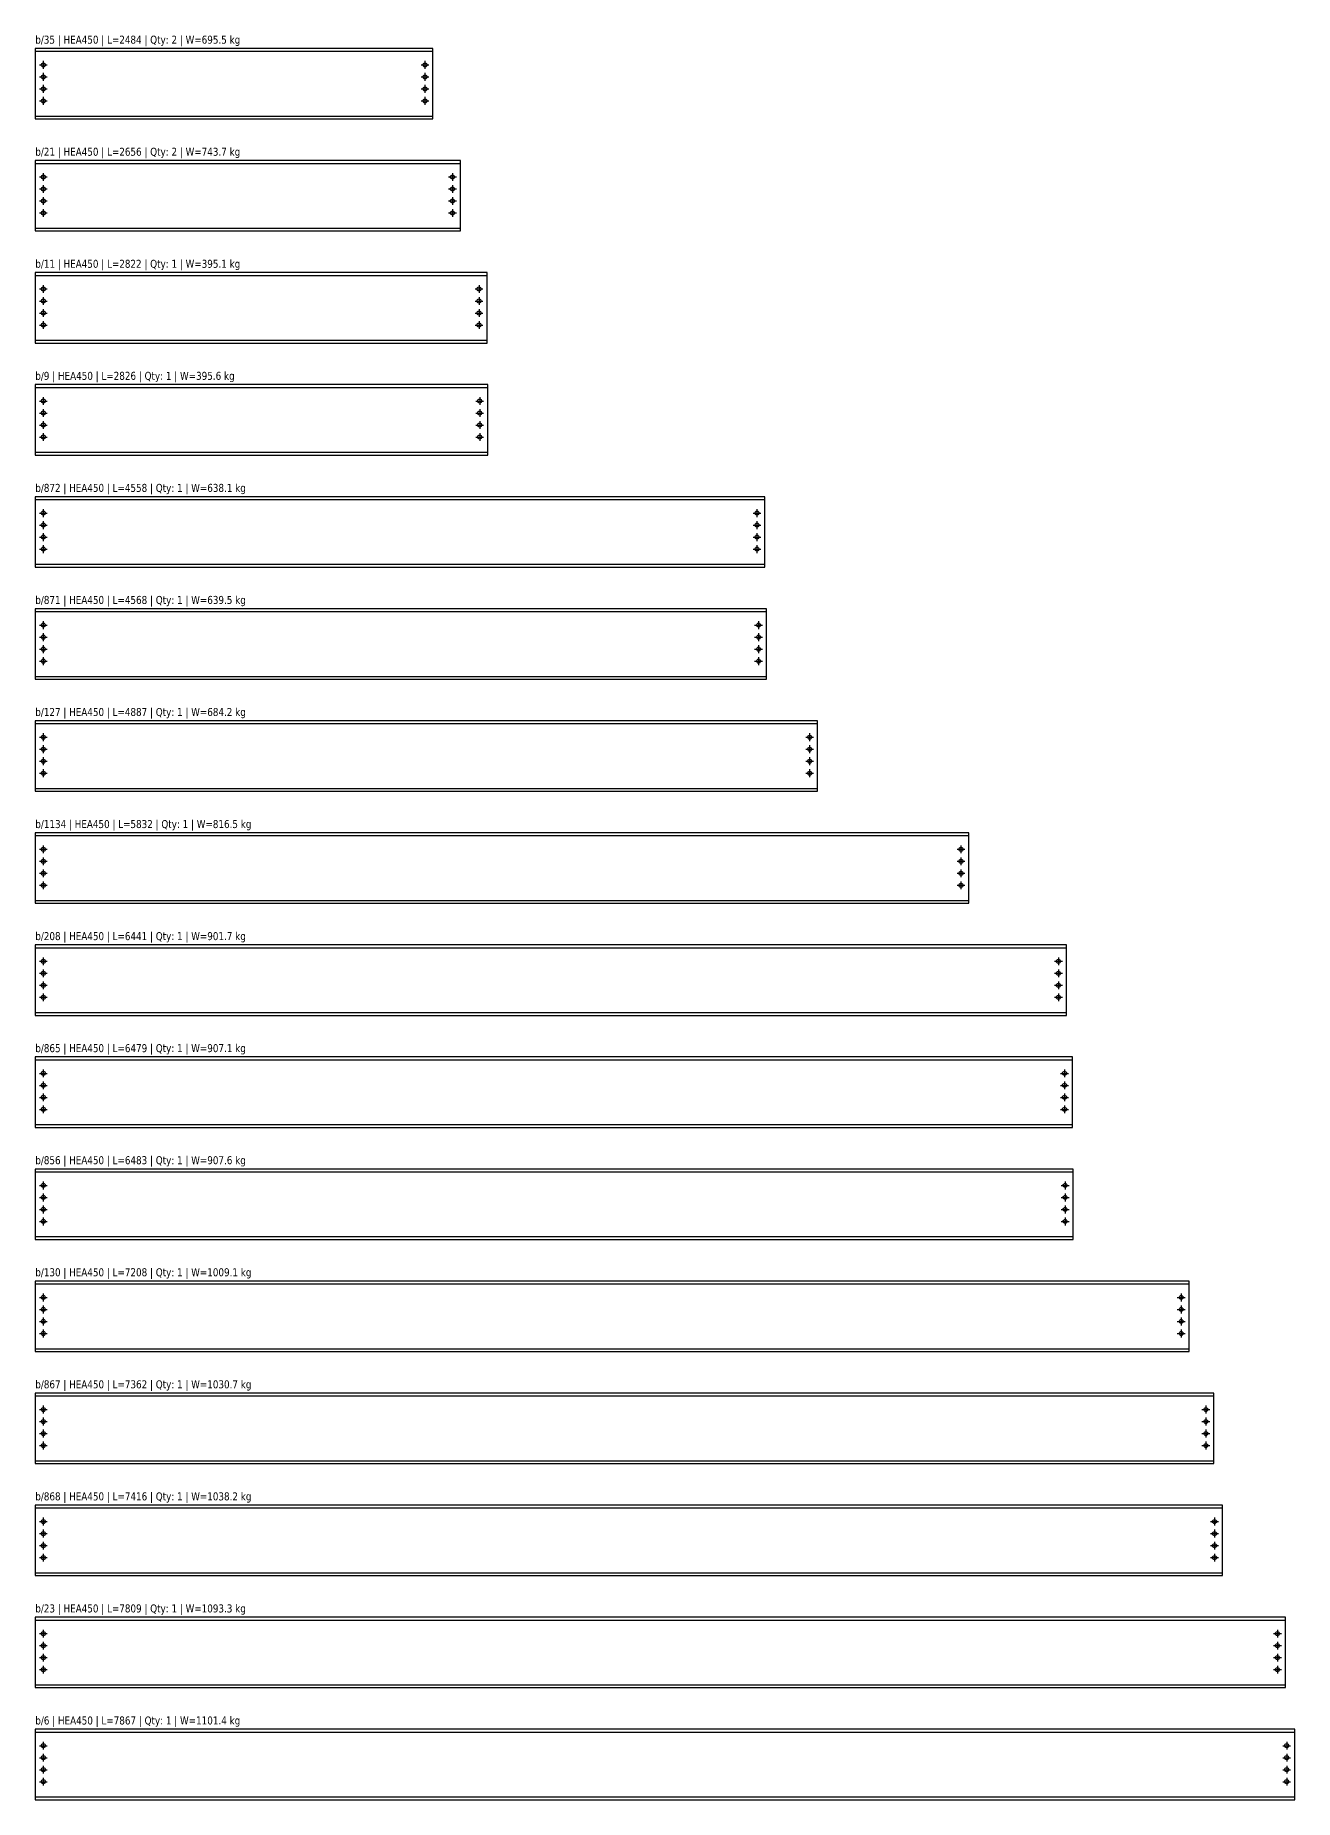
# Model space of a CAD drawing. Header units: millimetres. Extents: x 0 to 240831, y 0 to 45222.
# Drawn here: x 0 to 7867, y 23000 to 34022 of the extents above; entities that cross this region are included whole.
import ezdxf
from ezdxf.enums import TextEntityAlignment as Align

# ---------------------------------------------------------------- set-up
doc = ezdxf.new("R2010")
doc.units = ezdxf.units.MM
doc.header["$LTSCALE"] = 1000
for name, color, linetype in [('HEA450', 2, 'Continuous'), ('PERFORACIONES', 1, 'Continuous'), ('TXT_GEN', 3, 'Continuous')]:
    doc.layers.add(name, color=color, linetype=linetype)
doc.styles.add('VERDNA', font='verdana.ttf', dxfattribs={"width": 0.8})

# ---------------------------------------------------------------- blocks, each defined once
blk = doc.blocks.new('d25')
at = {"layer": 'PERFORACIONES', "linetype": 'ByBlock'}
for p, q in [((-24.5, 0), (24.5, 0)), ((0, 24.5), (0, -24.5))]:
    blk.add_line(p, q, dxfattribs=at)
blk.add_circle((0, 0), 12.5, dxfattribs=at)

msp = doc.modelspace()

# ---------------------------------------------------------------- linework, layer by layer
at = {"layer": 'HEA450'}
for p, q in [((0, 33922.5), (2484, 33922.5)), ((0, 33517.5), (2484, 33517.5)), ((0, 33222.5), (2656, 33222.5)), ((0, 32817.5), (2656, 32817.5)), ((0, 32522.5), (2822, 32522.5)), ((0, 32117.5), (2822, 32117.5)), ((0, 31822.5), (2826, 31822.5)), ((0, 31417.5), (2826, 31417.5)), ((0, 31122.5), (4558, 31122.5)), ((0, 30717.5), (4558, 30717.5)), ((0, 30422.5), (4568, 30422.5)), ((0, 30017.5), (4568, 30017.5)), ((0, 29722.5), (4887, 29722.5)), ((0, 29317.5), (4887, 29317.5)), ((0, 29022.5), (5832, 29022.5)), ((0, 28617.5), (5832, 28617.5)), ((0, 28322.5), (6441, 28322.5)), ((0, 27917.5), (6441, 27917.5)), ((0, 27622.5), (6479, 27622.5)), ((0, 27217.5), (6479, 27217.5)), ((0, 26922.5), (6483, 26922.5)), ((0, 26517.5), (6483, 26517.5)), ((0, 26222.5), (7208, 26222.5)), ((0, 25817.5), (7208, 25817.5)), ((0, 25522.5), (7362, 25522.5)), ((0, 25117.5), (7362, 25117.5)), ((0, 24822.5), (7416, 24822.5)), ((0, 24417.5), (7416, 24417.5)), ((0, 24122.5), (7809, 24122.5)), ((0, 23717.5), (7809, 23717.5)), ((0, 23422.5), (7867, 23422.5)), ((0, 23017.5), (7867, 23017.5))]:
    msp.add_line(p, q, dxfattribs=at)
for points in [[(0, 33500), (2484, 33500), (2484, 33940), (0, 33940)], [(0, 32800), (2656, 32800), (2656, 33240), (0, 33240)], [(0, 32100), (2822, 32100), (2822, 32540), (0, 32540)], [(0, 31400), (2826, 31400), (2826, 31840), (0, 31840)], [(0, 30700), (4558, 30700), (4558, 31140), (0, 31140)], [(0, 30000), (4568, 30000), (4568, 30440), (0, 30440)], [(0, 29300), (4887, 29300), (4887, 29740), (0, 29740)], [(0, 28600), (5832, 28600), (5832, 29040), (0, 29040)], [(0, 27900), (6441, 27900), (6441, 28340), (0, 28340)], [(0, 27200), (6479, 27200), (6479, 27640), (0, 27640)], [(0, 26500), (6483, 26500), (6483, 26940), (0, 26940)], [(0, 25800), (7208, 25800), (7208, 26240), (0, 26240)], [(0, 25100), (7362, 25100), (7362, 25540), (0, 25540)], [(0, 24400), (7416, 24400), (7416, 24840), (0, 24840)], [(0, 23700), (7809, 23700), (7809, 24140), (0, 24140)], [(0, 23000), (7867, 23000), (7867, 23440), (0, 23440)]]:
    msp.add_lwpolyline(points, close=True, dxfattribs=at)

# ---------------------------------------------------------------- block references
for p in [(50, 33837.5), (2434, 33837.5), (50, 33762.5), (2434, 33762.5), (50, 33687.5), (50, 33612.5), (2434, 33687.5), (2434, 33612.5), (50, 33137.5), (50, 33062.5), (2606, 33137.5), (2606, 33062.5), (50, 32987.5), (2606, 32987.5), (50, 32912.5), (2606, 32912.5), (50, 32437.5), (2772, 32437.5), (50, 32362.5), (50, 32287.5), (2772, 32362.5), (2772, 32287.5), (50, 32212.5), (2772, 32212.5), (50, 31737.5), (2776, 31737.5), (50, 31662.5), (2776, 31662.5), (50, 31587.5), (50, 31512.5), (2776, 31587.5), (2776, 31512.5), (50, 31037.5), (50, 30962.5), (4508, 31037.5), (4508, 30962.5), (50, 30887.5), (4508, 30887.5), (50, 30812.5), (4508, 30812.5), (50, 30337.5), (4518, 30337.5), (50, 30262.5), (50, 30187.5), (4518, 30262.5), (4518, 30187.5), (50, 30112.5), (4518, 30112.5), (50, 29637.5), (4837, 29637.5), (50, 29562.5), (4837, 29562.5), (50, 29487.5), (50, 29412.5), (4837, 29487.5), (4837, 29412.5), (50, 28937.5), (50, 28862.5), (5782, 28937.5), (5782, 28862.5), (50, 28787.5), (5782, 28787.5), (50, 28712.5), (5782, 28712.5), (50, 28237.5), (6391, 28237.5), (50, 28162.5), (50, 28087.5), (6391, 28162.5), (6391, 28087.5), (50, 28012.5), (6391, 28012.5), (50, 27537.5), (6429, 27537.5), (50, 27462.5), (6429, 27462.5), (50, 27387.5), (50, 27312.5), (6429, 27387.5), (6429, 27312.5), (50, 26837.5), (50, 26762.5), (6433, 26837.5), (6433, 26762.5), (50, 26687.5), (6433, 26687.5), (50, 26612.5), (6433, 26612.5), (50, 26137.5), (7158, 26137.5), (50, 26062.5), (7158, 26062.5), (50, 25987.5), (50, 25912.5), (7158, 25987.5), (7158, 25912.5), (50, 25437.5), (7312, 25437.5), (50, 25362.5), (7312, 25362.5), (50, 25287.5), (7312, 25287.5), (50, 25212.5), (7312, 25212.5), (50, 24737.5), (7366, 24737.5), (50, 24662.5), (50, 24587.5), (7366, 24662.5), (7366, 24587.5), (50, 24512.5), (7366, 24512.5), (50, 24037.5), (7759, 24037.5), (50, 23962.5), (7759, 23962.5), (50, 23887.5), (50, 23812.5), (7759, 23887.5), (7759, 23812.5), (50, 23337.5), (50, 23262.5), (7817, 23337.5), (7817, 23262.5), (50, 23187.5), (7817, 23187.5), (50, 23112.5), (7817, 23112.5)]:
    msp.add_blockref('d25', p, dxfattribs=at)

# ---------------------------------------------------------------- texts
at = {"layer": 'TXT_GEN', "style": 'VERDNA', "width": 0.8}
for s, p in [('b/35 | HEA450 | L=2484 | Qty: 2 | W=695.5 kg', (0, 33955)), ('b/21 | HEA450 | L=2656 | Qty: 2 | W=743.7 kg', (0, 33255)), ('b/11 | HEA450 | L=2822 | Qty: 1 | W=395.1 kg', (0, 32555)), ('b/9 | HEA450 | L=2826 | Qty: 1 | W=395.6 kg', (0, 31855)), ('b/872 | HEA450 | L=4558 | Qty: 1 | W=638.1 kg', (0, 31155)), ('b/871 | HEA450 | L=4568 | Qty: 1 | W=639.5 kg', (0, 30455)), ('b/127 | HEA450 | L=4887 | Qty: 1 | W=684.2 kg', (0, 29755)), ('b/1134 | HEA450 | L=5832 | Qty: 1 | W=816.5 kg', (0, 29055)), ('b/208 | HEA450 | L=6441 | Qty: 1 | W=901.7 kg', (0, 28355)), ('b/865 | HEA450 | L=6479 | Qty: 1 | W=907.1 kg', (0, 27655)), ('b/856 | HEA450 | L=6483 | Qty: 1 | W=907.6 kg', (0, 26955)), ('b/130 | HEA450 | L=7208 | Qty: 1 | W=1009.1 kg', (0, 26255)), ('b/867 | HEA450 | L=7362 | Qty: 1 | W=1030.7 kg', (0, 25555)), ('b/868 | HEA450 | L=7416 | Qty: 1 | W=1038.2 kg', (0, 24855)), ('b/23 | HEA450 | L=7809 | Qty: 1 | W=1093.3 kg', (0, 24155)), ('b/6 | HEA450 | L=7867 | Qty: 1 | W=1101.4 kg', (0, 23455))]:
    msp.add_text(s, height=50, dxfattribs=at).set_placement(p, align=Align.BOTTOM_LEFT)

doc.saveas('drawing.dxf')
